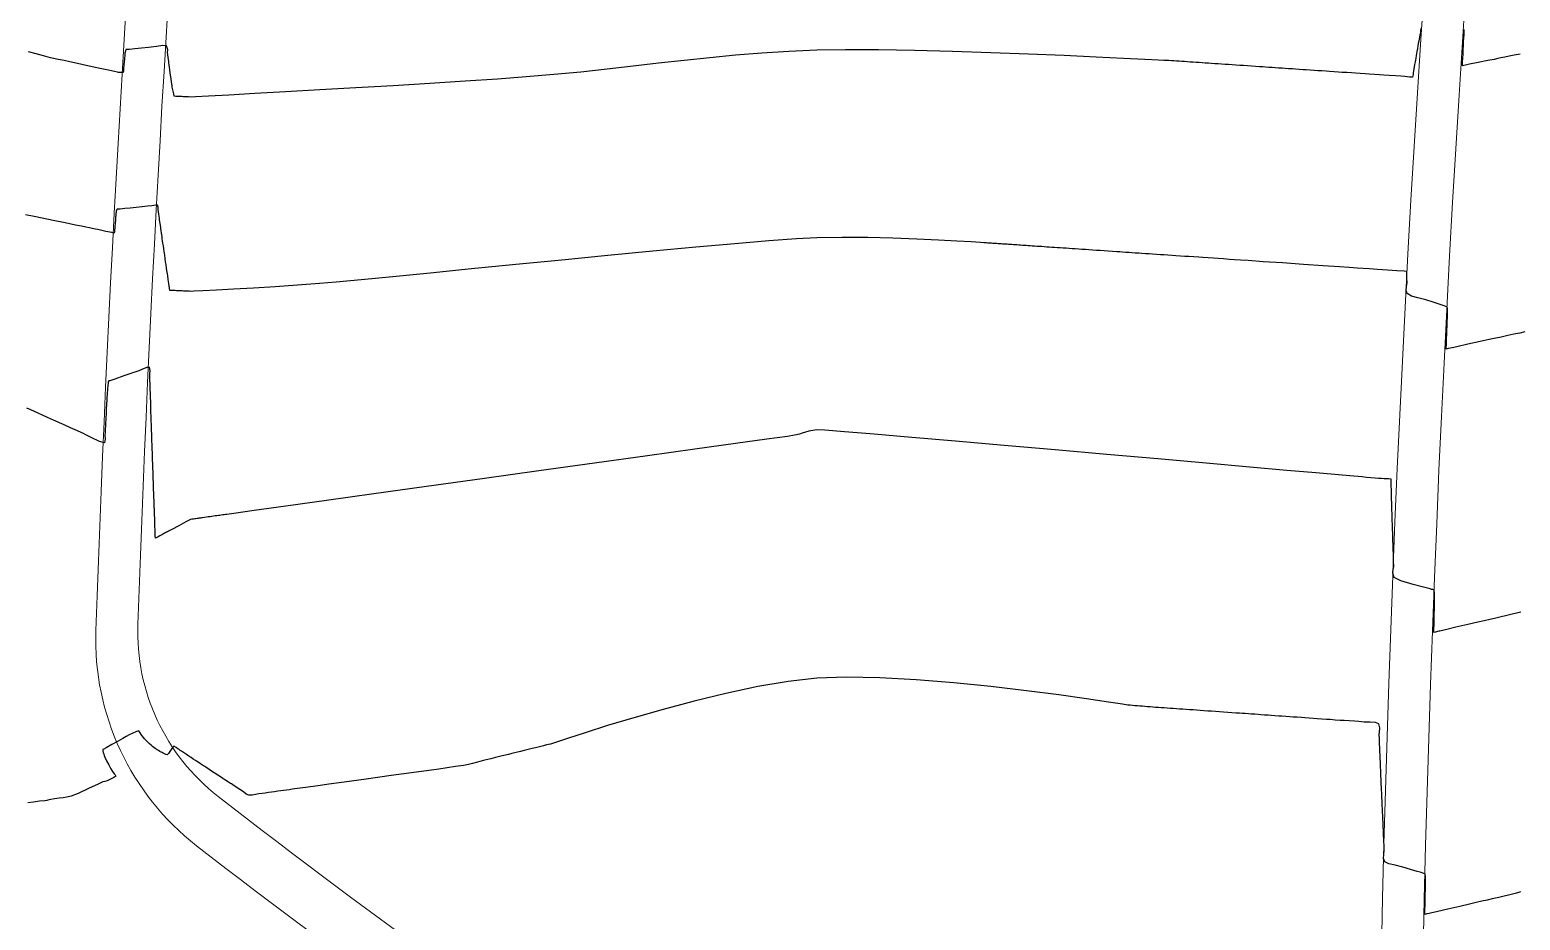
# Model space of a CAD drawing. Header units: millimetres. Extents: x 340454 to 342791, y 6993867 to 6995092.
# Drawn here: x 341896.4 to 341967.9, y 6994549.1 to 6994591.7 of the extents above; entities that cross this region are included whole.
import ezdxf

# ---------------------------------------------------------------- set-up
doc = ezdxf.new("R2010")
doc.units = ezdxf.units.MM
doc.header["$LTSCALE"] = 10
for name, color, linetype in [('T-HM-CURVA_INTERMEDIARIA', 45, 'Continuous'), ('T-HM-CURVA_MESTRA', 20, 'Continuous'), ('URB-Calçadas', 2, 'Continuous'), ('URB-Quadras', 3, 'Continuous')]:
    doc.layers.add(name, color=color, linetype=linetype)

msp = doc.modelspace()

# ---------------------------------------------------------------- linework, layer by layer
at = {"layer": 'T-HM-CURVA_INTERMEDIARIA', "color": 45, "linetype": 'Continuous', "lineweight": -3, "flags": 128}
for points, elevation in [([(341963.102, 6994591.795), (341963.08, 6994591.672), (341963.068, 6994591.601), (341963.055, 6994591.531), (341963.026, 6994591.368), (341962.992, 6994591.173), (341962.972, 6994591.059), (341962.952, 6994590.946), (341962.93, 6994590.821), (341962.904, 6994590.673), (341962.871, 6994590.488), (341962.847, 6994590.348), (341962.831, 6994590.261), (341962.816, 6994590.174), (341962.793, 6994590.043), (341962.758, 6994589.841), (341962.739, 6994589.734), (341962.729, 6994589.675), (341962.724, 6994589.572), (341962.689, 6994589.448), (341962.554, 6994589.443), (341962.332, 6994589.472), (341962.136, 6994589.485), (341961.879, 6994589.502), (341961.578, 6994589.523), (341961.319, 6994589.54), (341961.113, 6994589.554), (341960.864, 6994589.571), (341960.619, 6994589.588), (341960.423, 6994589.601), (341960.187, 6994589.617), (341959.954, 6994589.633), (341959.768, 6994589.645), (341959.544, 6994589.66), (341959.322, 6994589.675), (341959.146, 6994589.687), (341958.932, 6994589.702), (341958.721, 6994589.716), (341958.553, 6994589.728), (341958.35, 6994589.741), (341958.149, 6994589.755), (341957.989, 6994589.766), (341957.795, 6994589.779), (341957.603, 6994589.792), (341957.45, 6994589.802), (341957.265, 6994589.815), (341957.082, 6994589.827), (341956.936, 6994589.837), (341956.759, 6994589.849), (341956.584, 6994589.861), (341956.444, 6994589.87), (341956.275, 6994589.882), (341956.107, 6994589.893), (341955.974, 6994589.902), (341955.812, 6994589.913), (341955.648, 6994589.924), (341955.517, 6994589.933), (341955.368, 6994589.943), (341955.168, 6994589.957), (341954.974, 6994589.97), (341954.782, 6994589.983), (341954.596, 6994589.996), (341954.412, 6994590.008), (341954.233, 6994590.02), (341954.056, 6994590.032), (341953.883, 6994590.044), (341953.712, 6994590.055), (341953.548, 6994590.067), (341953.382, 6994590.078), (341953.225, 6994590.088), (341953.066, 6994590.099), (341952.914, 6994590.11), (341952.76, 6994590.12), (341952.614, 6994590.13), (341952.466, 6994590.14), (341952.324, 6994590.149), (341952.182, 6994590.159), (341952.045, 6994590.168), (341951.908, 6994590.178), (341951.776, 6994590.187), (341951.643, 6994590.196), (341951.515, 6994590.204), (341951.387, 6994590.213), (341951.264, 6994590.221), (341951.142, 6994590.23), (341951.02, 6994590.238), (341950.898, 6994590.242), (341950.775, 6994590.245), (341950.526, 6994590.259), (341949.861, 6994590.293), (341948.843, 6994590.345), (341947.535, 6994590.407), (341945.998, 6994590.477), (341944.298, 6994590.548), (341942.495, 6994590.616), (341940.653, 6994590.676), (341938.834, 6994590.723), (341937.102, 6994590.751), (341935.52, 6994590.756), (341934.149, 6994590.733), (341932.815, 6994590.677), (341931.522, 6994590.596), (341930.26, 6994590.494), (341929.02, 6994590.375), (341927.794, 6994590.245), (341926.572, 6994590.107), (341925.346, 6994589.965), (341924.107, 6994589.825), (341922.845, 6994589.69), (341921.553, 6994589.565), (341920.22, 6994589.453), (341918.86, 6994589.355), (341917.306, 6994589.251), (341915.616, 6994589.144), (341913.852, 6994589.036), (341912.071, 6994588.931), (341910.334, 6994588.831), (341908.7, 6994588.739), (341907.227, 6994588.657), (341905.977, 6994588.589), (341905.007, 6994588.537), (341904.378, 6994588.503), (341904.149, 6994588.491), (341904.054, 6994588.495), (341903.981, 6994588.5), (341903.899, 6994588.503), (341903.839, 6994588.506), (341903.789, 6994588.509), (341903.733, 6994588.511), (341903.672, 6994588.514), (341903.603, 6994588.518), (341903.551, 6994588.52), (341903.495, 6994588.523), (341903.433, 6994588.526), (341903.364, 6994588.529), (341903.338, 6994588.641), (341903.293, 6994588.845), (341903.268, 6994588.959), (341903.258, 6994589.033), (341903.236, 6994589.199), (341903.211, 6994589.382), (341903.2, 6994589.458), (341903.19, 6994589.534), (341903.174, 6994589.651), (341903.154, 6994589.8), (341903.137, 6994589.929), (341903.122, 6994590.035), (341903.11, 6994590.124), (341903.099, 6994590.212), (341903.075, 6994590.387), (341903.055, 6994590.536), (341903.044, 6994590.618), (341903.052, 6994590.759), (341903.001, 6994590.94), (341902.825, 6994590.955), (341902.507, 6994590.91), (341902.125, 6994590.859), (341901.802, 6994590.83), (341901.472, 6994590.8), (341901.213, 6994590.776), (341901.107, 6994590.766), (341901.051, 6994590.765), (341901.022, 6994590.686), (341901.012, 6994590.637), (341901.004, 6994590.586), (341900.997, 6994590.528), (341900.991, 6994590.465), (341900.983, 6994590.375), (341900.974, 6994590.276), (341900.969, 6994590.22), (341900.965, 6994590.164), (341900.954, 6994590.045), (341900.937, 6994589.84), (341900.927, 6994589.729), (341900.922, 6994589.668), (341900.839, 6994589.664), (341900.748, 6994589.663), (341900.698, 6994589.673), (341900.647, 6994589.685), (341900.498, 6994589.717), (341900.131, 6994589.795), (341899.648, 6994589.899), (341899.147, 6994590.006), (341898.729, 6994590.096), (341898.366, 6994590.174), (341898.083, 6994590.235), (341897.8, 6994590.296), (341897.437, 6994590.375), (341897.097, 6994590.461), (341896.752, 6994590.562), (341896.382, 6994590.662)], 709), ([(341967.853, 6994590.55), (341967.571, 6994590.493), (341967.317, 6994590.442), (341967.114, 6994590.401), (341966.931, 6994590.364), (341966.786, 6994590.335), (341966.603, 6994590.298), (341966.298, 6994590.236), (341965.845, 6994590.144), (341965.429, 6994590.059), (341965.235, 6994590.019), (341965.15, 6994590.001), (341965.086, 6994589.989), (341965.089, 6994590.049), (341965.094, 6994590.153), (341965.104, 6994590.362), (341965.113, 6994590.531), (341965.12, 6994590.681), (341965.127, 6994590.806), (341965.133, 6994590.939), (341965.138, 6994591.033), (341965.141, 6994591.089), (341965.144, 6994591.145), (341965.152, 6994591.317), (341965.161, 6994591.479), (341965.163, 6994591.535), (341965.165, 6994591.59), (341965.168, 6994591.667), (341965.169, 6994591.732)], 709), ([(341967.882, 6994563.816), (341967.683, 6994563.77), (341967.475, 6994563.722), (341967.207, 6994563.66), (341966.88, 6994563.584), (341966.629, 6994563.527), (341966.391, 6994563.472), (341966.13, 6994563.412), (341965.815, 6994563.339), (341965.345, 6994563.23), (341964.77, 6994563.097), (341964.28, 6994562.983), (341964.065, 6994562.933), (341964.001, 6994562.919), (341963.947, 6994562.906), (341963.889, 6994562.893), (341963.801, 6994562.871), (341963.714, 6994562.852), (341963.716, 6994562.915), (341963.718, 6994563.023), (341963.723, 6994563.239), (341963.727, 6994563.417), (341963.731, 6994563.579), (341963.734, 6994563.705), (341963.736, 6994563.812), (341963.739, 6994563.92), (341963.744, 6994564.152), (341963.749, 6994564.344), (341963.75, 6994564.423), (341963.751, 6994564.493), (341963.751, 6994564.56), (341963.75, 6994564.618), (341963.748, 6994564.7), (341963.745, 6994564.758), (341963.737, 6994564.843), (341963.721, 6994564.891), (341963.665, 6994564.903), (341963.606, 6994564.914), (341963.542, 6994564.934), (341963.286, 6994564.998), (341962.719, 6994565.149), (341962.132, 6994565.328), (341961.813, 6994565.478), (341961.757, 6994565.683), (341961.774, 6994565.905), (341961.795, 6994566.011), (341961.794, 6994566.067), (341961.79, 6994566.181), (341961.783, 6994566.393), (341961.779, 6994566.516), (341961.777, 6994566.571), (341961.775, 6994566.626), (341961.769, 6994566.815), (341961.762, 6994567.02), (341961.76, 6994567.104), (341961.757, 6994567.188), (341961.752, 6994567.345), (341961.746, 6994567.525), (341961.743, 6994567.639), (341961.739, 6994567.752), (341961.735, 6994567.878), (341961.73, 6994568.03), (341961.725, 6994568.189), (341961.721, 6994568.318), (341961.718, 6994568.427), (341961.715, 6994568.535), (341961.709, 6994568.723), (341961.704, 6994568.887), (341961.701, 6994568.964), (341961.699, 6994569.04), (341961.693, 6994569.257), (341961.687, 6994569.458), (341961.684, 6994569.545), (341961.68, 6994569.669), (341961.674, 6994569.893), (341961.67, 6994570.031), (341961.673, 6994570.115), (341961.665, 6994570.188), (341961.549, 6994570.202), (341961.338, 6994570.211), (341961.202, 6994570.22), (341961.066, 6994570.23), (341960.903, 6994570.243), (341960.693, 6994570.26), (341960.487, 6994570.279), (341960.284, 6994570.296), (341960.086, 6994570.313), (341959.889, 6994570.33), (341959.697, 6994570.347), (341959.509, 6994570.363), (341959.321, 6994570.379), (341958.975, 6994570.41), (341958.064, 6994570.491), (341956.674, 6994570.614), (341954.892, 6994570.772), (341952.803, 6994570.956), (341950.496, 6994571.159), (341948.055, 6994571.374), (341945.569, 6994571.592), (341943.123, 6994571.805), (341940.804, 6994572.006), (341938.699, 6994572.187), (341936.894, 6994572.34), (341935.477, 6994572.457), (341934.533, 6994572.531), (341934.149, 6994572.554), (341933.769, 6994572.488), (341933.453, 6994572.396), (341933.317, 6994572.348), (341933.248, 6994572.331), (341933.172, 6994572.312), (341933.09, 6994572.292), (341932.741, 6994572.243), (341931.765, 6994572.107), (341930.256, 6994571.897), (341928.313, 6994571.627), (341926.032, 6994571.309), (341923.508, 6994570.958), (341920.84, 6994570.587), (341918.124, 6994570.209), (341915.456, 6994569.837), (341912.933, 6994569.486), (341910.652, 6994569.169), (341908.709, 6994568.898), (341907.201, 6994568.689), (341906.225, 6994568.553), (341905.878, 6994568.504), (341905.816, 6994568.496), (341905.752, 6994568.487), (341905.687, 6994568.478), (341905.62, 6994568.469), (341905.55, 6994568.459), (341905.479, 6994568.449), (341905.405, 6994568.439), (341905.329, 6994568.428), (341905.25, 6994568.417), (341905.169, 6994568.406), (341905.085, 6994568.394), (341904.998, 6994568.382), (341904.908, 6994568.37), (341904.814, 6994568.357), (341904.718, 6994568.343), (341904.668, 6994568.336), (341904.617, 6994568.329), (341904.565, 6994568.322), (341904.512, 6994568.315), (341904.458, 6994568.307), (341904.404, 6994568.299), (341904.345, 6994568.291), (341904.29, 6994568.284), (341904.205, 6994568.272), (341904.148, 6994568.253), (341904.084, 6994568.229), (341903.923, 6994568.144), (341903.587, 6994567.964), (341903.252, 6994567.784), (341903.094, 6994567.699), (341903.042, 6994567.672), (341902.998, 6994567.648), (341902.953, 6994567.624), (341902.904, 6994567.598), (341902.851, 6994567.57), (341902.795, 6994567.54), (341902.735, 6994567.507), (341902.67, 6994567.472), (341902.599, 6994567.435), (341902.523, 6994567.394), (341902.464, 6994567.362), (341902.458, 6994567.481), (341902.451, 6994567.715), (341902.441, 6994567.968), (341902.436, 6994568.113), (341902.432, 6994568.212), (341902.429, 6994568.286), (341902.421, 6994568.494), (341902.414, 6994568.71), (341902.411, 6994568.767), (341902.409, 6994568.824), (341902.403, 6994569.01), (341902.395, 6994569.207), (341902.393, 6994569.283), (341902.39, 6994569.359), (341902.384, 6994569.525), (341902.377, 6994569.704), (341902.374, 6994569.798), (341902.371, 6994569.893), (341902.365, 6994570.04), (341902.36, 6994570.201), (341902.356, 6994570.313), (341902.352, 6994570.425), (341902.347, 6994570.554), (341902.342, 6994570.698), (341902.338, 6994570.831), (341902.333, 6994570.956), (341902.329, 6994571.076), (341902.325, 6994571.196), (341902.32, 6994571.347), (341902.315, 6994571.485), (341902.312, 6994571.589), (341902.308, 6994571.693), (341902.303, 6994571.859), (341902.297, 6994572.013), (341902.294, 6994572.104), (341902.291, 6994572.19), (341902.289, 6994572.272), (341902.286, 6994572.353), (341902.28, 6994572.524), (341902.275, 6994572.688), (341902.273, 6994572.758), (341902.27, 6994572.829), (341902.266, 6994572.958), (341902.259, 6994573.185), (341902.251, 6994573.436), (341902.246, 6994573.58), (341902.244, 6994573.631), (341902.243, 6994573.682), (341902.236, 6994573.897), (341902.229, 6994574.106), (341902.227, 6994574.18), (341902.223, 6994574.297), (341902.217, 6994574.51), (341902.213, 6994574.633), (341902.211, 6994574.686), (341902.21, 6994574.739), (341902.203, 6994574.952), (341902.197, 6994575.159), (341902.194, 6994575.24), (341902.215, 6994575.387), (341902.185, 6994575.562), (341902.048, 6994575.545), (341901.841, 6994575.459), (341901.666, 6994575.383), (341901.473, 6994575.316), (341901.368, 6994575.279), (341901.287, 6994575.251), (341901.196, 6994575.22), (341900.953, 6994575.135), (341900.511, 6994574.982), (341900.273, 6994574.9), (341900.223, 6994574.9), (341900.205, 6994574.846), (341900.194, 6994574.774), (341900.184, 6994574.693), (341900.177, 6994574.626), (341900.171, 6994574.56), (341900.164, 6994574.48), (341900.16, 6994574.422), (341900.155, 6994574.353), (341900.149, 6994574.271), (341900.146, 6994574.209), (341900.142, 6994574.147), (341900.135, 6994574.01), (341900.122, 6994573.775), (341900.11, 6994573.558), (341900.103, 6994573.432), (341900.099, 6994573.355), (341900.095, 6994573.278), (341900.09, 6994573.171), (341900.082, 6994573.027), (341900.075, 6994572.904), (341900.069, 6994572.782), (341900.057, 6994572.562), (341900.048, 6994572.391), (341900.046, 6994572.338), (341900.043, 6994572.285), (341900.062, 6994572.117), (341900.024, 6994571.924), (341899.776, 6994571.999), (341899.38, 6994572.194), (341899.132, 6994572.323), (341899.017, 6994572.375), (341898.902, 6994572.427), (341898.722, 6994572.508), (341898.399, 6994572.652), (341898.09, 6994572.79), (341897.951, 6994572.853), (341897.904, 6994572.874), (341897.805, 6994572.918), (341897.573, 6994573.022), (341897.296, 6994573.146), (341897.053, 6994573.256), (341896.852, 6994573.346), (341896.677, 6994573.426), (341896.486, 6994573.511), (341896.296, 6994573.596)], 711), ([(341967.863, 6994550.423), (341967.681, 6994550.362), (341967.487, 6994550.317), (341967.293, 6994550.272), (341967.091, 6994550.226), (341966.83, 6994550.165), (341966.512, 6994550.092), (341966.264, 6994550.034), (341966.02, 6994549.978), (341965.751, 6994549.915), (341965.426, 6994549.84), (341964.957, 6994549.732), (341964.391, 6994549.601), (341963.912, 6994549.491), (341963.698, 6994549.442), (341963.621, 6994549.424), (341963.559, 6994549.409), (341963.49, 6994549.393), (341963.385, 6994549.369), (341963.284, 6994549.346), (341963.285, 6994549.401), (341963.289, 6994549.578), (341963.293, 6994549.773), (341963.295, 6994549.845), (341963.297, 6994549.917), (341963.299, 6994550.016), (341963.301, 6994550.145), (341963.305, 6994550.301), (341963.307, 6994550.415), (341963.308, 6994550.466), (341963.309, 6994550.518), (341963.312, 6994550.672), (341963.315, 6994550.823), (341963.317, 6994550.913), (341963.317, 6994550.968), (341963.316, 6994551.022), (341963.314, 6994551.104), (341963.311, 6994551.174), (341963.306, 6994551.231), (341963.296, 6994551.286), (341963.235, 6994551.313), (341963.162, 6994551.335), (341963.062, 6994551.364), (341962.909, 6994551.41), (341962.597, 6994551.504), (341962.222, 6994551.616), (341961.862, 6994551.698), (341961.561, 6994551.762), (341961.368, 6994551.872), (341961.31, 6994552.033), (341961.327, 6994552.21), (341961.343, 6994552.416), (341961.332, 6994552.645), (341961.323, 6994552.836), (341961.319, 6994552.921), (341961.316, 6994552.997), (341961.311, 6994553.107), (341961.301, 6994553.308), (341961.296, 6994553.425), (341961.293, 6994553.482), (341961.291, 6994553.539), (341961.282, 6994553.729), (341961.273, 6994553.93), (341961.269, 6994554.006), (341961.266, 6994554.083), (341961.258, 6994554.252), (341961.25, 6994554.435), (341961.246, 6994554.531), (341961.242, 6994554.627), (341961.235, 6994554.775), (341961.228, 6994554.939), (341961.222, 6994555.056), (341961.217, 6994555.173), (341961.212, 6994555.299), (341961.205, 6994555.444), (341961.199, 6994555.592), (341961.193, 6994555.719), (341961.188, 6994555.834), (341961.183, 6994555.949), (341961.176, 6994556.117), (341961.17, 6994556.267), (341961.166, 6994556.36), (341961.162, 6994556.454), (341961.153, 6994556.642), (341961.146, 6994556.816), (341961.143, 6994556.887), (341961.14, 6994556.959), (341961.131, 6994557.168), (341961.123, 6994557.366), (341961.119, 6994557.463), (341961.114, 6994557.586), (341961.105, 6994557.801), (341961.1, 6994557.917), (341961.098, 6994557.968), (341961.118, 6994558.072), (341961.134, 6994558.285), (341961.077, 6994558.47), (341960.914, 6994558.542), (341960.671, 6994558.551), (341960.377, 6994558.561), (341960.12, 6994558.583), (341959.911, 6994558.595), (341959.662, 6994558.611), (341959.417, 6994558.628), (341959.222, 6994558.642), (341958.987, 6994558.658), (341958.755, 6994558.675), (341958.57, 6994558.688), (341958.348, 6994558.703), (341958.128, 6994558.719), (341957.953, 6994558.731), (341957.742, 6994558.746), (341957.533, 6994558.761), (341957.367, 6994558.772), (341957.167, 6994558.787), (341956.969, 6994558.801), (341956.811, 6994558.812), (341956.62, 6994558.825), (341956.432, 6994558.838), (341956.281, 6994558.849), (341956.1, 6994558.862), (341955.92, 6994558.874), (341955.777, 6994558.884), (341955.605, 6994558.897), (341955.433, 6994558.909), (341955.297, 6994558.918), (341955.132, 6994558.93), (341954.968, 6994558.941), (341954.838, 6994558.95), (341954.681, 6994558.962), (341954.525, 6994558.973), (341954.4, 6994558.981), (341954.249, 6994558.992), (341954.04, 6994559.007), (341953.837, 6994559.021), (341953.637, 6994559.035), (341953.442, 6994559.049), (341953.25, 6994559.062), (341953.063, 6994559.075), (341952.879, 6994559.088), (341952.7, 6994559.101), (341952.523, 6994559.113), (341952.351, 6994559.126), (341952.18, 6994559.138), (341952.016, 6994559.149), (341951.851, 6994559.161), (341951.694, 6994559.172), (341951.536, 6994559.183), (341951.384, 6994559.194), (341951.232, 6994559.204), (341951.086, 6994559.215), (341950.939, 6994559.225), (341950.798, 6994559.235), (341950.657, 6994559.245), (341950.521, 6994559.254), (341950.384, 6994559.264), (341950.253, 6994559.273), (341950.122, 6994559.283), (341949.996, 6994559.292), (341949.871, 6994559.303), (341949.75, 6994559.314), (341949.629, 6994559.324), (341949.512, 6994559.334), (341949.395, 6994559.344), (341949.281, 6994559.354), (341949.17, 6994559.364), (341949.058, 6994559.373), (341948.803, 6994559.413), (341948.121, 6994559.518), (341947.079, 6994559.671), (341945.749, 6994559.857), (341944.198, 6994560.058), (341942.496, 6994560.258), (341940.713, 6994560.44), (341938.918, 6994560.588), (341937.179, 6994560.685), (341935.566, 6994560.715), (341934.149, 6994560.661), (341932.785, 6994560.505), (341931.32, 6994560.255), (341929.8, 6994559.934), (341928.272, 6994559.564), (341926.786, 6994559.167), (341925.388, 6994558.767), (341924.126, 6994558.387), (341923.047, 6994558.048), (341922.2, 6994557.773), (341921.631, 6994557.585), (341921.389, 6994557.507), (341921.202, 6994557.461), (341921.053, 6994557.424), (341920.866, 6994557.378), (341920.675, 6994557.331), (341920.518, 6994557.292), (341920.321, 6994557.244), (341920.123, 6994557.194), (341919.959, 6994557.154), (341919.753, 6994557.103), (341919.546, 6994557.052), (341919.375, 6994557.01), (341919.16, 6994556.956), (341918.943, 6994556.903), (341918.764, 6994556.859), (341918.54, 6994556.803), (341918.313, 6994556.747), (341918.126, 6994556.701), (341917.891, 6994556.643), (341917.655, 6994556.582), (341917.462, 6994556.532), (341917.217, 6994556.48), (341916.843, 6994556.424), (341916.045, 6994556.311), (341914.968, 6994556.161), (341913.757, 6994555.993), (341912.556, 6994555.828), (341911.512, 6994555.685), (341910.769, 6994555.583), (341910.472, 6994555.542), (341910.359, 6994555.527), (341910.246, 6994555.511), (341910.131, 6994555.495), (341910.013, 6994555.478), (341909.895, 6994555.462), (341909.774, 6994555.445), (341909.653, 6994555.428), (341909.528, 6994555.411), (341909.403, 6994555.394), (341909.274, 6994555.376), (341909.145, 6994555.358), (341909.012, 6994555.339), (341908.88, 6994555.321), (341908.742, 6994555.302), (341908.606, 6994555.283), (341908.464, 6994555.263), (341908.323, 6994555.243), (341908.176, 6994555.223), (341908.031, 6994555.203), (341907.879, 6994555.182), (341907.729, 6994555.161), (341907.572, 6994555.139), (341907.415, 6994555.117), (341907.254, 6994555.095), (341907.092, 6994555.056), (341906.939, 6994555.051), (341906.814, 6994555.109), (341906.675, 6994555.21), (341906.511, 6994555.328), (341906.325, 6994555.449), (341906.169, 6994555.55), (341906.102, 6994555.594), (341906.059, 6994555.621), (341905.964, 6994555.683), (341905.79, 6994555.797), (341905.693, 6994555.86), (341905.63, 6994555.901), (341905.459, 6994556.013), (341905.284, 6994556.127), (341905.202, 6994556.181), (341905.041, 6994556.286), (341904.875, 6994556.395), (341904.825, 6994556.428), (341904.774, 6994556.461), (341904.619, 6994556.563), (341904.467, 6994556.663), (341904.424, 6994556.691), (341904.381, 6994556.72), (341904.278, 6994556.787), (341904.17, 6994556.859), (341904.113, 6994556.896), (341904.059, 6994556.931), (341904.009, 6994556.965), (341903.959, 6994556.998), (341903.86, 6994557.063), (341903.76, 6994557.129), (341903.706, 6994557.165), (341903.652, 6994557.201), (341903.595, 6994557.238), (341903.535, 6994557.278), (341903.453, 6994557.347), (341903.352, 6994557.399), (341903.252, 6994557.29), (341903.161, 6994557.153), (341903.093, 6994557.058), (341903.033, 6994556.991), (341902.959, 6994557.013), (341902.89, 6994557.045), (341902.839, 6994557.07), (341902.789, 6994557.095), (341902.735, 6994557.122), (341902.679, 6994557.15), (341902.613, 6994557.19), (341902.55, 6994557.228), (341902.504, 6994557.257), (341902.458, 6994557.287), (341902.388, 6994557.34), (341902.321, 6994557.391), (341902.252, 6994557.446), (341902.181, 6994557.512), (341902.113, 6994557.575), (341902.065, 6994557.622), (341902.004, 6994557.689), (341901.944, 6994557.756), (341901.906, 6994557.802), (341901.818, 6994557.922), (341901.726, 6994558.047), (341901.676, 6994558.133), (341901.559, 6994558.1), (341901.341, 6994558.016), (341901.205, 6994557.948), (341901.067, 6994557.869), (341900.896, 6994557.772), (341900.672, 6994557.647), (341900.369, 6994557.48), (341900.103, 6994557.332), (341899.987, 6994557.268), (341899.938, 6994557.245), (341899.941, 6994557.185), (341899.961, 6994557.101), (341899.985, 6994557.021), (341900.007, 6994556.953), (341900.038, 6994556.879), (341900.121, 6994556.708), (341900.223, 6994556.504), (341900.276, 6994556.414), (341900.332, 6994556.325), (341900.414, 6994556.19), (341900.483, 6994556.079), (341900.528, 6994556.025), (341900.562, 6994555.975), (341900.465, 6994555.911), (341900.278, 6994555.805), (341900.147, 6994555.737), (341900.044, 6994555.713), (341899.941, 6994555.692), (341899.716, 6994555.587), (341899.255, 6994555.37), (341898.759, 6994555.142), (341898.427, 6994555.007), (341898.217, 6994554.957), (341898.043, 6994554.936), (341897.853, 6994554.913), (341897.632, 6994554.876), (341897.447, 6994554.846), (341897.367, 6994554.833), (341897.313, 6994554.826), (341897.261, 6994554.807), (341897.157, 6994554.794), (341896.916, 6994554.763), (341896.628, 6994554.726), (341896.354, 6994554.693)], 712)]:
    msp.add_lwpolyline(points, dxfattribs=dict(at, elevation=elevation))
at = {"layer": 'T-HM-CURVA_MESTRA', "color": 20, "linetype": 'Continuous', "lineweight": -3, "elevation": 710, "flags": 128}
msp.add_lwpolyline([(341968.069, 6994577.242), (341967.829, 6994577.19), (341967.549, 6994577.13), (341967.255, 6994577.066), (341966.939, 6994576.998), (341966.688, 6994576.943), (341966.372, 6994576.874), (341965.931, 6994576.778), (341965.342, 6994576.65), (341964.824, 6994576.537), (341964.596, 6994576.488), (341964.499, 6994576.467), (341964.399, 6994576.444), (341964.308, 6994576.425), (341964.31, 6994576.476), (341964.316, 6994576.649), (341964.323, 6994576.839), (341964.326, 6994576.909), (341964.328, 6994576.979), (341964.332, 6994577.079), (341964.337, 6994577.215), (341964.342, 6994577.37), (341964.347, 6994577.481), (341964.349, 6994577.536), (341964.351, 6994577.591), (341964.357, 6994577.757), (341964.363, 6994577.916), (341964.365, 6994577.984), (341964.366, 6994578.046), (341964.367, 6994578.107), (341964.368, 6994578.167), (341964.368, 6994578.227), (341964.366, 6994578.308), (341964.362, 6994578.375), (341964.351, 6994578.451), (341964.293, 6994578.466), (341964.205, 6994578.496), (341964.06, 6994578.543), (341963.727, 6994578.653), (341963.331, 6994578.783), (341962.953, 6994578.882), (341962.637, 6994578.961), (341962.443, 6994579.076), (341962.391, 6994579.234), (341962.412, 6994579.407), (341962.432, 6994579.598), (341962.428, 6994579.803), (341962.425, 6994579.975), (341962.424, 6994580.053), (341962.422, 6994580.142), (341962.286, 6994580.153), (341961.946, 6994580.176), (341961.493, 6994580.205), (341961.019, 6994580.237), (341960.635, 6994580.263), (341960.335, 6994580.283), (341960.036, 6994580.303), (341959.652, 6994580.329), (341959.192, 6994580.361), (341958.418, 6994580.413), (341957.463, 6994580.478), (341956.457, 6994580.546), (341955.533, 6994580.608), (341954.82, 6994580.657), (341954.451, 6994580.682), (341954.157, 6994580.702), (341953.922, 6994580.717), (341953.645, 6994580.736), (341953.374, 6994580.755), (341953.157, 6994580.769), (341952.901, 6994580.787), (341952.65, 6994580.804), (341952.449, 6994580.817), (341952.212, 6994580.833), (341951.979, 6994580.849), (341951.792, 6994580.862), (341951.572, 6994580.877), (341951.355, 6994580.891), (341951.182, 6994580.903), (341950.976, 6994580.917), (341950.773, 6994580.931), (341950.612, 6994580.942), (341950.42, 6994580.955), (341950.23, 6994580.967), (341950.079, 6994580.978), (341949.899, 6994580.99), (341949.722, 6994581.002), (341949.58, 6994581.011), (341949.412, 6994581.023), (341949.245, 6994581.034), (341949.112, 6994581.043), (341948.953, 6994581.054), (341948.797, 6994581.065), (341948.672, 6994581.073), (341948.522, 6994581.083), (341948.315, 6994581.097), (341948.115, 6994581.111), (341947.92, 6994581.124), (341947.731, 6994581.137), (341947.547, 6994581.149), (341947.368, 6994581.161), (341947.192, 6994581.173), (341947.024, 6994581.185), (341946.856, 6994581.196), (341946.698, 6994581.207), (341946.538, 6994581.217), (341946.388, 6994581.228), (341946.237, 6994581.238), (341946.093, 6994581.248), (341945.949, 6994581.257), (341945.813, 6994581.267), (341945.676, 6994581.276), (341945.545, 6994581.285), (341945.414, 6994581.294), (341945.29, 6994581.302), (341945.165, 6994581.31), (341945.046, 6994581.319), (341944.927, 6994581.327), (341944.812, 6994581.334), (341944.699, 6994581.342), (341944.589, 6994581.349), (341944.477, 6994581.357), (341944.375, 6994581.364), (341944.279, 6994581.37), (341944.185, 6994581.377), (341944.093, 6994581.383), (341944.003, 6994581.389), (341943.914, 6994581.395), (341943.828, 6994581.401), (341943.743, 6994581.407), (341943.66, 6994581.412), (341943.578, 6994581.418), (341943.498, 6994581.423), (341943.419, 6994581.429), (341943.342, 6994581.434), (341943.267, 6994581.439), (341943.192, 6994581.444), (341943.119, 6994581.449), (341943.048, 6994581.454), (341942.978, 6994581.459), (341942.908, 6994581.463), (341942.841, 6994581.468), (341942.774, 6994581.472), (341942.708, 6994581.477), (341942.644, 6994581.481), (341942.581, 6994581.485), (341942.519, 6994581.49), (341942.457, 6994581.494), (341942.397, 6994581.498), (341942.339, 6994581.502), (341942.28, 6994581.506), (341942.221, 6994581.508), (341942.162, 6994581.51), (341941.999, 6994581.521), (341941.552, 6994581.552), (341940.865, 6994581.595), (341939.982, 6994581.644), (341938.946, 6994581.692), (341937.8, 6994581.733), (341936.59, 6994581.76), (341935.358, 6994581.766), (341934.149, 6994581.745), (341933.184, 6994581.695), (341931.855, 6994581.599), (341930.223, 6994581.465), (341928.351, 6994581.299), (341926.303, 6994581.109), (341924.142, 6994580.902), (341921.93, 6994580.686), (341919.731, 6994580.469), (341917.607, 6994580.258), (341915.622, 6994580.061), (341913.837, 6994579.884), (341912.317, 6994579.736), (341911.124, 6994579.624), (341910.322, 6994579.556), (341909.271, 6994579.48), (341908.203, 6994579.41), (341907.167, 6994579.347), (341906.211, 6994579.293), (341905.383, 6994579.248), (341904.731, 6994579.215), (341904.303, 6994579.193), (341904.149, 6994579.186), (341904.085, 6994579.189), (341904.03, 6994579.192), (341903.974, 6994579.194), (341903.919, 6994579.197), (341903.861, 6994579.2), (341903.801, 6994579.203), (341903.746, 6994579.206), (341903.676, 6994579.209), (341903.619, 6994579.212), (341903.55, 6994579.215), (341903.465, 6994579.219), (341903.414, 6994579.222), (341903.357, 6994579.224), (341903.292, 6994579.227), (341903.216, 6994579.231), (341903.152, 6994579.234), (341903.134, 6994579.347), (341903.103, 6994579.569), (341903.077, 6994579.75), (341903.05, 6994579.933), (341903.037, 6994580.022), (341903.025, 6994580.103), (341902.999, 6994580.282), (341902.972, 6994580.473), (341902.962, 6994580.538), (341902.953, 6994580.603), (341902.931, 6994580.754), (341902.907, 6994580.922), (341902.894, 6994581.013), (341902.881, 6994581.103), (341902.863, 6994581.225), (341902.843, 6994581.369), (341902.825, 6994581.492), (341902.809, 6994581.604), (341902.794, 6994581.709), (341902.779, 6994581.813), (341902.757, 6994581.97), (341902.737, 6994582.104), (341902.727, 6994582.18), (341902.716, 6994582.256), (341902.69, 6994582.438), (341902.666, 6994582.605), (341902.653, 6994582.695), (341902.626, 6994582.884), (341902.595, 6994583.106), (341902.589, 6994583.217), (341902.566, 6994583.307), (341902.475, 6994583.31), (341902.298, 6994583.286), (341902.086, 6994583.259), (341901.833, 6994583.234), (341901.538, 6994583.205), (341901.255, 6994583.177), (341900.991, 6994583.15), (341900.769, 6994583.128), (341900.674, 6994583.119), (341900.623, 6994583.12), (341900.598, 6994583.073), (341900.585, 6994583.019), (341900.576, 6994582.965), (341900.57, 6994582.915), (341900.564, 6994582.861), (341900.56, 6994582.811), (341900.555, 6994582.753), (341900.544, 6994582.616), (341900.53, 6994582.442), (341900.52, 6994582.31), (341900.513, 6994582.22), (341900.506, 6994582.13), (341900.506, 6994582.054), (341900.494, 6994581.978), (341900.369, 6994581.997), (341900.091, 6994582.055), (341899.767, 6994582.125), (341899.506, 6994582.181), (341899.297, 6994582.225), (341899.132, 6994582.259), (341898.923, 6994582.303), (341898.629, 6994582.364), (341898.137, 6994582.466), (341897.565, 6994582.584), (341897.034, 6994582.695), (341896.661, 6994582.772), (341896.244, 6994582.859)], dxfattribs=at)
at = {"layer": 'URB-Calçadas', "lineweight": 0}
msp.add_lwpolyline([(341855.722, 6994793.533, 0.040243), (341827.214, 6994612.041, 0.374062), (341831.04, 6994604.709, -0.06762), (341882.483, 6994571.801, 0.623397), (341889.068, 6994574.67, -0.020769), (341896.826, 6994663.947, -2.171006), (341908.618, 6994669.224, 0.02498), (341899.609, 6994562.94, 0.240837), (341904.437, 6994552.633, 0.042745), (341951.796, 6994521.968, 0.583941), (341962.301, 6994528.078, 0.011372), (341963.148, 6994544.94, -0.040951), (341979.664, 6994708.317, -2.033074), (341989.108, 6994698.718, 0.039016), (341974.145, 6994544.683, -0.017692), (341972.451, 6994517.698, 0.385816), (341976.453, 6994510.124, 0.039668), (342026.046, 6994493.296, 0.497561), (342034.832, 6994499.697, 0.024473), (342038.129, 6994543.226, -0.044523), (342055.858, 6994707.42)], format="xyb", dxfattribs=at)
at = {"layer": 'URB-Quadras', "color": 252, "lineweight": 0}
msp.add_lwpolyline([(341977.689, 6994708.638, 0.040938), (341961.149, 6994544.986, -0.011366), (341960.307, 6994528.224, -0.542112), (341952.97, 6994524.174, -0.043231), (341905.467, 6994554.999, -0.240415), (341901.62, 6994563.236, -0.024861), (341910.581, 6994668.813, 1.963873)], format="xyb", dxfattribs=at)

doc.saveas('drawing.dxf')
